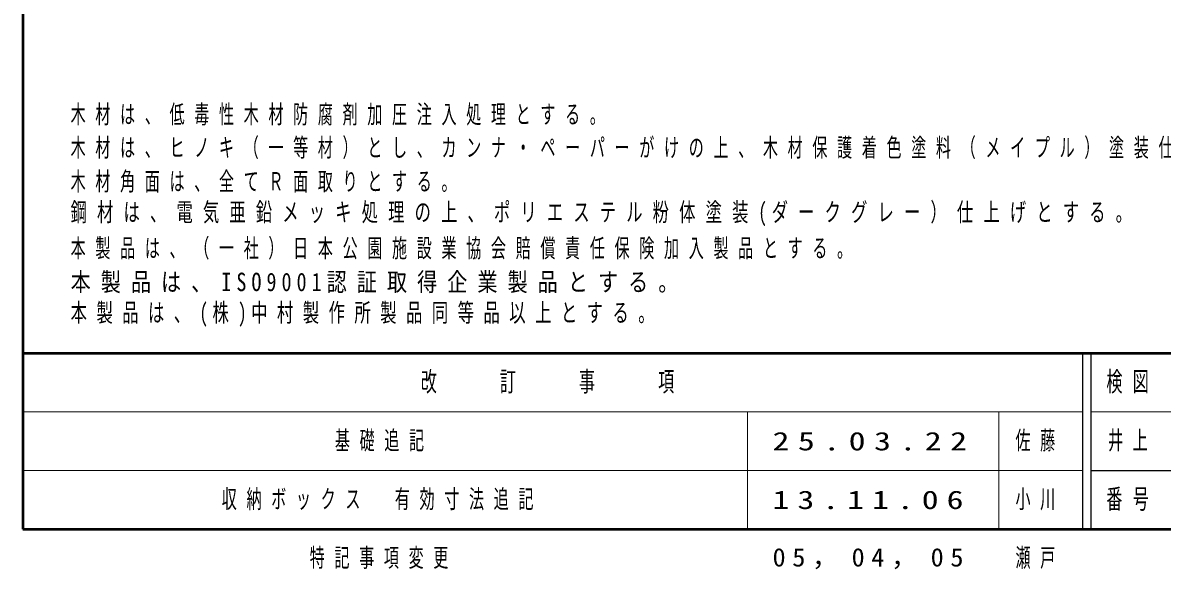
# Model space of a CAD drawing. Units: millimetres on the paper, scale 1:20. Extents: x -365 to 0, y -5 to 257.
# Drawn here: x -365 to -229, y -4.8 to 60.4 of the extents above; entities that cross this region are included whole.
import ezdxf

# ---------------------------------------------------------------- set-up
doc = ezdxf.new("R2010")
doc.units = ezdxf.units.MM
doc.layers.add('LY_1', color=7, linetype='Continuous', lineweight=25)
doc.layers.add('LY_3', color=7, linetype='Continuous', lineweight=13)
doc.styles.add('ＭＳ ゴシック', font='')
doc.styles.get('ＭＳ ゴシック').set_extended_font_data('MS Gothic')

msp = doc.modelspace()

# ---------------------------------------------------------------- linework, layer by layer
at = {"layer": 'LY_3', "lineweight": 50}
for p, q in [((-365, 257), (-365, 0)), ((-365, 21), (0, 21)), ((-365, 0), (0, 0))]:
    msp.add_line(p, q, dxfattribs=at)
at = {"layer": 'LY_3', "color": 211, "lineweight": 25}
for p, q in [((-238.5, 21), (-238.5, 0)), ((-237.5, 21), (-237.5, 0)), ((-237.5, 7), (0, 7))]:
    msp.add_line(p, q, dxfattribs=at)
at = {"layer": 'LY_3'}
for p, q in [((-365, 14), (-238.5, 14)), ((-278.5, 14), (-278.5, 0)), ((-248.5, 14), (-248.5, 0)), ((-237.5, 14), (-182.5, 14)), ((-365, 7), (-238.5, 7))]:
    msp.add_line(p, q, dxfattribs=at)

# ---------------------------------------------------------------- texts
at = {"layer": 'LY_1', "char_height": 2.199, "style": 'ＭＳ ゴシック'}
for s, insert, attachment_point in [('\\T1.64;\\W0.6;木材は、低毒性木材防腐剤加圧注入処理とする。', (-359.291, 48.174), 7), ('\\T1.64;\\W0.6;木材は、ヒノキ（一等材）とし、カンナ・ペーパーがけの上、木材保護着色塗料（メイプル）塗装仕上げとする。', (-359.291, 44.174), 7), ('\\T1.64;\\W0.6;木材角面は、全てＲ面取りとする。', (-359.291, 40.174), 7), ('\\T1.62;\\W0.65;鋼材は、電気亜鉛メッキ処理の上、ポリエステル粉体塗装(ダークグレー）仕上げとする。', (-359.291, 36.174), 7), ('\\T1.64;\\W0.6;本製品は、（一社）日本公園施設業協会賠償責任保険加入製品とする。', (-359.291, 32.174), 7), ('\\T1.5;\\W0.8;本製品は、ISO9001認証取得企業製品とする。', (-359.291, 28.174), 7), ('\\T1.58;\\W0.65;本製品は、(株)中村製作所製品同等品以上とする。', (-359.291, 24.174), 7), ('\\T1.64;\\W0.6;基礎追記', (-327.75, 10.5), 4), ('\\T1.5;\\W1.35;25.03.22', (-275.5, 10.5), 4), ('\\T1.64;\\W0.6;佐藤', (-246.5, 10.5), 4), ('\\T1.64;\\W0.6;井上', (-232.5, 10.5), 5), ('\\T1.64;\\W0.6;収納ボックス\u3000有効寸法追記', (-341.25, 3.5), 4), ('\\T1.47;\\W1.35;13.11.06', (-275.5, 3.5), 4), ('\\T1.64;\\W0.6;小川', (-246.5, 3.5), 4), ('\\T1.64;\\W0.6;特記事項変更', (-330.75, -3.5), 4), ('\\T1.5;\\W1.05;05，04，05', (-275.5, -3.5), 4), ('\\T1.64;\\W0.6;瀬戸', (-246.5, -3.5), 4)]:
    msp.add_mtext(s, dxfattribs=dict(at, insert=insert, attachment_point=attachment_point))
at = {"layer": 'LY_3', "color": 4, "char_height": 2.346, "attachment_point": 5, "style": 'ＭＳ ゴシック'}
for s, insert in [('\\T1.64;\\W0.6;改\u3000\u3000訂\u3000\u3000事\u3000\u3000項', (-301.75, 17.5)), ('\\T1.64;\\W0.6;検図', (-232.5, 17.5)), ('\\T1.64;\\W0.6;番号', (-232.5, 3.5))]:
    msp.add_mtext(s, dxfattribs=dict(at, insert=insert))

doc.saveas('drawing.dxf')
